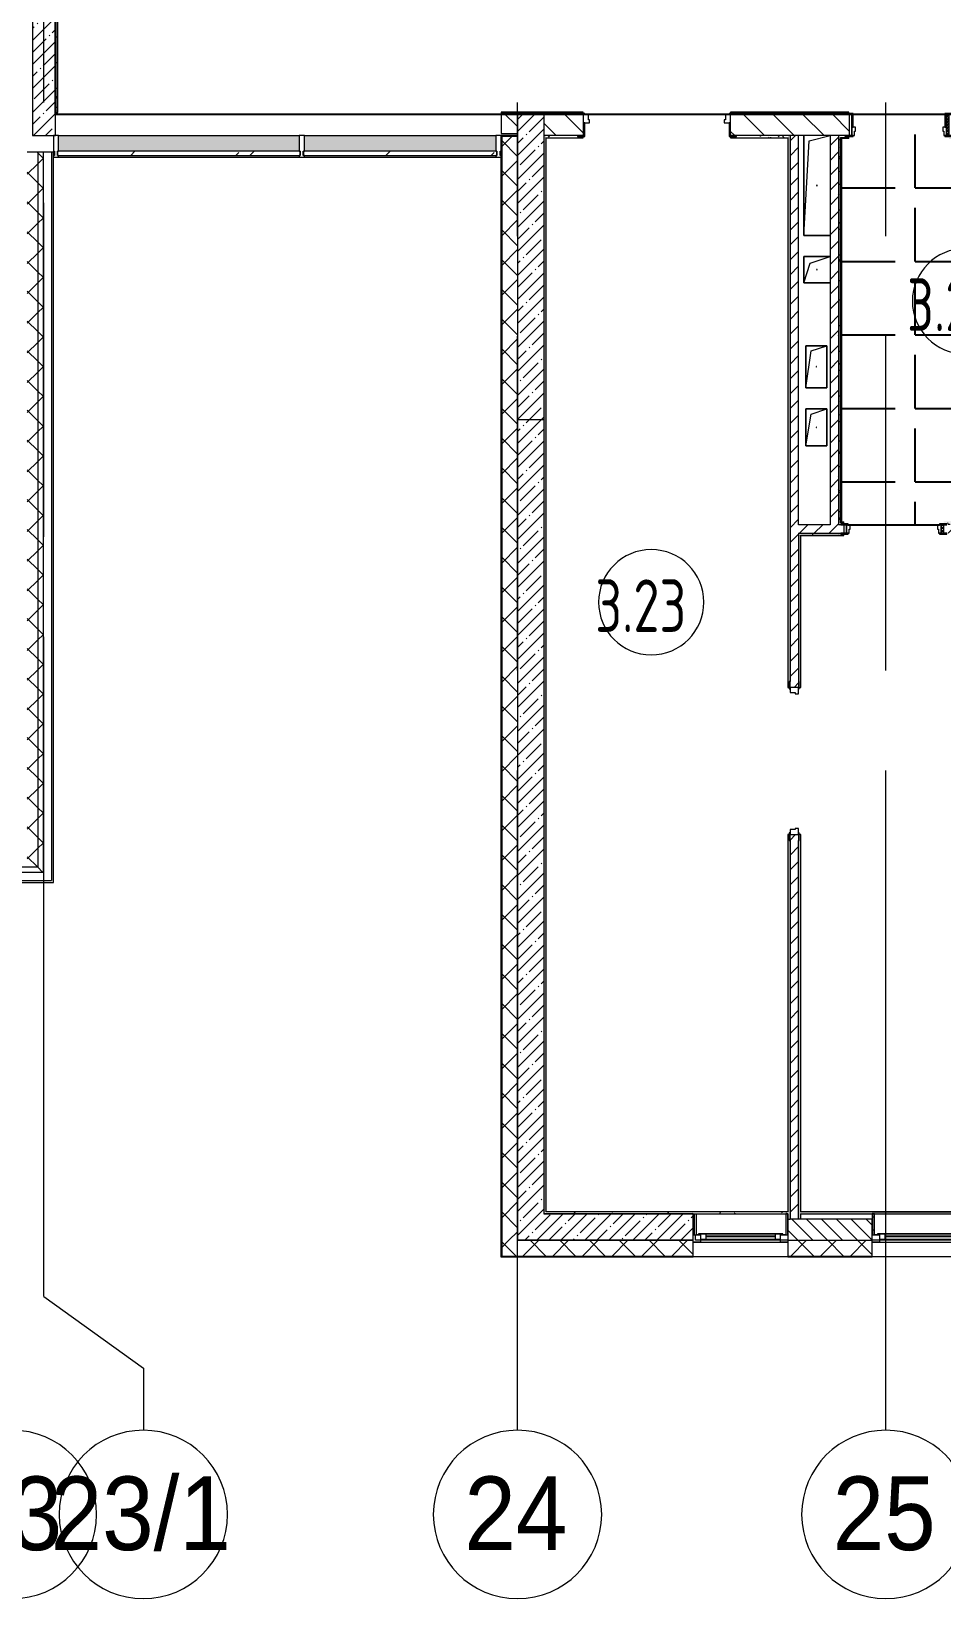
# Model space of a CAD drawing. Header units: millimetres. Extents: x -625 to 415037, y -3642 to 102118.
# Drawn here: x 373968 to 382617, y -3506 to 11390 of the extents above; entities that cross this region are included whole.
import ezdxf

# ---------------------------------------------------------------- set-up
doc = ezdxf.new("R2010")
doc.units = ezdxf.units.MM
doc.linetypes.add('Осевая', pattern=[6350, 1270, -952.5, 3175, -952.5])
doc.layers.add('1) плитка КР3', color=160, linetype='Continuous')
for name, color, linetype, lineweight in [('A-AREA-IDEN', 7, 'Continuous', 9), ('A-DOOR-FRAM-2', 7, 'Continuous', 5), ('A-GENM', 7, 'Continuous', 9), ('A-GLAZ', 7, 'Continuous', 9), ('A-GLAZ-1', 7, 'Continuous', 5), ('A-GLAZ-CURT', 7, 'Continuous', 9), ('A-GLAZ-CURT-1', 7, 'Continuous', 5), ('A-GLAZ-CURT-2', 7, 'Continuous', 20), ('A-GLAZ-CWMG', 7, 'Continuous', 9), ('A-GLAZ-CWMG-1', 7, 'Continuous', 20), ('A-WALL', 7, 'Continuous', 5), ('I-WALL', 7, 'Continuous', 5), ('Оси', 7, 'Continuous', 9), ('Оси-1', 7, 'Continuous', 20), ('Оси-2', 7, 'Осевая', 9)]:
    doc.layers.add(name, color=color, linetype=linetype, lineweight=lineweight)
doc.layers.add('A-AREA-PATT-3', color=7, linetype='Continuous', lineweight=5, true_color=0xe6fae8, transparency=1)
for name, color, linetype, lineweight, true_color in [('A-DOOR-1', 7, 'Continuous', 5, 0xc0c0c0), ('A-DOOR-FRAM-1', 7, 'Continuous', 5, 0xc0c0c0), ('A-WALL-1', 9, 'Continuous', 5, 0x808080), ('A-WALL-FNSH-1', 9, 'Continuous', 5, 0x808080)]:
    doc.layers.add(name, color=color, linetype=linetype, lineweight=lineweight, true_color=true_color)
doc.layers.get('A-DOOR-1').off()
doc.styles.add('Arial', font='arial.ttf', dxfattribs={"width": 0.9, "height": 700})
doc.styles.add('СПДС', font='ГОСТ тип А.ttf', dxfattribs={"width": 0.9})
pattern_1 = [(45, (289227.4, 1e-08), (-70.71068, 70.71068), [])]
pattern_2 = [(45, (289227.4, 1e-08), (-114.04925, 114.04925), []), (45, (289341.45, 1e-08), (-114.04925, 114.04925), [201.612, -40.322, 6.706, -33.617])]
pattern_3 = [(45, (289227.4, 1e-08), (-141.42136, 141.42136), []), (135, (289227.4, 1e-08), (-141.42136, -141.42136), [])]
pattern_4 = [(135, (289227.4, 1e-08), (-141.42136, -141.42136), [])]
pattern_5 = [(0, (289227.4, 1e-08), (243.84, 60.96), [20.117, -162.763, 20.117, -162.763, -975.36]), (0, (289227.4, 1e-08), (243.84, 60.96), [-365.76, 20.117, -345.643, 20.117, -162.763, -426.72]), (0, (289227.4, 1e-08), (243.84, 60.96), [-914.4, 20.117, -101.803, 20.117, -284.683]), (120, (289318.84, 30.48), (-174.71291, 180.691634), [20.117, -162.763, 20.117, -162.763, -975.36]), (120, (289318.84, 30.48), (-174.71291, 180.691634), [-365.76, 20.117, -345.643, 20.117, -162.763, -426.72]), (120, (289318.84, 30.48), (-174.71291, 180.691634), [-914.4, 20.117, -101.803, 20.117, -284.683]), (240, (289349.32, 152.4), (-69.12709, -241.651634), [20.117, -162.763, 20.117, -162.763, -975.36]), (240, (289349.32, 152.4), (-69.12709, -241.651634), [-365.76, 20.117, -345.643, 20.117, -162.763, -426.72]), (240, (289349.32, 152.4), (-69.12709, -241.651634), [-914.4, 20.117, -101.803, 20.117, -284.683])]

# ---------------------------------------------------------------- blocks, each defined once
blk = doc.blocks.new('110_Дверь_СКБ_2Ст - Д-5_п_ Из игровой в коридор-32215844-Объем проектирования 3 этажа')
at = {"layer": 'A-DOOR-FRAM-1'}
for p, q in [((-672, 48), (-742, 48)), ((-742, 48), (-742, 40)), ((-742, 40), (-672, 40)), ((-638, 40), (-688, 40)), ((-688, 40), (-688, -40)), ((-672, 40), (-672, 48)), ((-638, -10), (-638, 40)), ((662, 40), (662, -10)), ((712, 40), (662, 40)), ((768, 48), (698, 48)), ((698, 48), (698, 40)), ((698, 40), (768, 40)), ((712, -40), (712, 40)), ((768, 40), (768, 48)), ((-672, -40), (-742, -40)), ((-742, -40), (-742, -48)), ((-742, -48), (-672, -48)), ((-688, -40), (-628, -40)), ((-672, -39), (-688, -39)), ((-688, -39), (-688, -40)), ((-688, -40), (-672, -40)), ((-672, -40), (-672, -39)), ((-672, -48), (-672, -40)), ((-628, -10), (-638, -10)), ((-628, -40), (-628, -10)), ((662, -10), (652, -10)), ((652, -10), (652, -40)), ((652, -40), (712, -40)), ((712, -39), (698, -39)), ((698, -39), (698, -40)), ((698, -40), (712, -40)), ((768, -40), (698, -40)), ((698, -40), (698, -48)), ((698, -48), (768, -48)), ((712, -40), (712, -39)), ((768, -48), (768, -40))]:
    blk.add_line(p, q, dxfattribs=at)
blk = doc.blocks.new('110_Дверь_СКБ_2Ст - Д-2а_п_ Из коридора на лестницу-32215207-Объем проектирования 3 этажа')
at = {"layer": 'A-DOOR-FRAM-1'}
for p, q in [((-672, 108), (-742, 108)), ((-742, 108), (-742, 100)), ((-742, 100), (-672, 100)), ((-638, 100), (-688, 100)), ((-688, 100), (-688, 20)), ((-688, 20), (-628, 20)), ((-672, 20), (-688, 20)), ((-688, 20), (-688, -100)), ((-672, 100), (-672, 108)), ((-672, -100), (-672, 20)), ((-638, 50), (-638, 100)), ((-628, 50), (-638, 50)), ((-628, 20), (-628, 50)), ((662, 50), (652, 50)), ((652, 50), (652, 20)), ((652, 20), (712, 20)), ((662, 100), (662, 50)), ((712, 100), (662, 100)), ((768, 108), (698, 108)), ((698, 108), (698, 100)), ((698, 100), (768, 100)), ((712, 20), (698, 20)), ((698, 20), (698, -100)), ((712, 20), (712, 100)), ((712, -100), (712, 20)), ((768, 100), (768, 108)), ((-672, -100), (-742, -100)), ((-742, -100), (-742, -108)), ((-742, -108), (-672, -108)), ((-688, -100), (-672, -100)), ((-672, -108), (-672, -100)), ((698, -100), (712, -100)), ((768, -100), (698, -100)), ((698, -100), (698, -108)), ((698, -108), (768, -108)), ((768, -108), (768, -100))]:
    blk.add_line(p, q, dxfattribs=at)
blk = doc.blocks.new('120_Окно_СКБ_1Ст - 120_Окно_СКБ_1Ст 900х2500_h_ с форточкой-V551-Объем проектирования 3 этажа')
at = {"layer": 'A-GLAZ'}
for p, q in [((-450, -127), (-450, -57)), ((-450, -57), (-380, -57)), ((-380, -127), (-450, -127)), ((-380, -127), (-400, -127)), ((-400, -127), (-400, -137)), ((-400, -137), (400, -137)), ((400, -137), (-400, -137)), ((-380, -57), (-380, -127)), ((380, -87), (-380, -87)), ((-380, -87), (-380, -127)), ((-330, -137), (-330, -87)), ((330, -137), (330, -87)), ((380, -127), (380, -57)), ((380, -57), (450, -57)), ((380, -127), (380, -87)), ((450, -127), (380, -127)), ((400, -127), (380, -127)), ((400, -137), (400, -127)), ((450, -57), (450, -127))]:
    blk.add_line(p, q, dxfattribs=at)
at = {"layer": 'A-GLAZ-1'}
for p, q in [((450, -57), (-450, -57)), ((-430, -127), (-400, -127)), ((-330, -107), (330, -107)), ((330, -117), (-330, -117)), ((400, -127), (420, -127)), ((440, -127), (450, -127))]:
    blk.add_line(p, q, dxfattribs=at)
blk = doc.blocks.new('120_Окно_СКБ_1Ст - 120_Окно_СКБ_1Ст 900х2500_h_ с форточкой-V553-Объем проектирования 3 этажа')
at = {"layer": 'A-GLAZ'}
for p, q in [((-450, -127), (-450, -57)), ((-450, -57), (-380, -57)), ((-380, -127), (-450, -127)), ((-380, -127), (-400, -127)), ((-400, -127), (-400, -137)), ((-400, -137), (400, -137)), ((400, -137), (-400, -137)), ((-380, -57), (-380, -127)), ((380, -87), (-380, -87)), ((-380, -87), (-380, -127)), ((-330, -137), (-330, -87)), ((330, -137), (330, -87)), ((380, -127), (380, -57)), ((380, -57), (450, -57)), ((380, -127), (380, -87)), ((450, -127), (380, -127)), ((400, -127), (380, -127)), ((400, -137), (400, -127)), ((450, -57), (450, -127))]:
    blk.add_line(p, q, dxfattribs=at)
at = {"layer": 'A-GLAZ-1'}
for p, q in [((450, -57), (-450, -57)), ((-430, -127), (-400, -127)), ((-330, -107), (330, -107)), ((330, -117), (-330, -117)), ((400, -127), (430, -127))]:
    blk.add_line(p, q, dxfattribs=at)
blk = doc.blocks.new('110_Дверь_СКБ_1Ст_Внутренняя1 - Д-8 950x2100h_охрана-V555-Объем проектирования 3 этажа')
at = {"layer": 'A-DOOR-FRAM-2'}
h = blk.add_hatch(dxfattribs=at)
h.set_pattern_fill('FP_34', color=256, style=0, pattern_type=2)
h.set_pattern_definition([(45, (-296.384, 164.685), (-14.1421, 14.1421), []), (135, (-296.384, 164.685), (-14.1421, -14.1421), [])])
h.paths.add_polyline_path([(-438, 100), (-463, 100), (-463, -100), (-438, -100), (-438, 95)])
at = {"layer": 'A-DOOR-FRAM-1'}
for p, q in [((-423, 108), (-493, 108)), ((-493, 108), (-493, 100)), ((-493, 100), (-423, 100)), ((-438, 100), (-463, 100)), ((-463, 100), (-463, -100)), ((-413, 100), (-438, 100)), ((-438, 100), (-438, 20)), ((-438, -100), (-438, 100)), ((-423, 100), (-438, 100)), ((-438, 100), (-438, 99)), ((-438, 99), (-423, 99)), ((-438, 20), (-403, 20)), ((-423, 20), (-438, 20)), ((-438, 20), (-438, -100)), ((-423, 100), (-423, 108)), ((-423, 99), (-423, 100)), ((-423, -100), (-423, 20)), ((-413, 60), (-413, 100)), ((-403, 60), (-413, 60)), ((-403, 20), (-403, 60)), ((437, 60), (427, 60)), ((427, 60), (427, 20)), ((427, 20), (462, 20)), ((437, 100), (437, 60)), ((462, 100), (437, 100)), ((517, 108), (447, 108)), ((447, 108), (447, 100)), ((462, 100), (447, 100)), ((447, 100), (447, 99)), ((447, 100), (517, 100)), ((447, 99), (462, 99)), ((462, 20), (447, 20)), ((447, 20), (447, -100)), ((462, 20), (462, 100)), ((487, 100), (462, 100)), ((462, 100), (462, -100)), ((462, 99), (462, 100)), ((462, -100), (462, 20)), ((487, -100), (487, 100)), ((517, 100), (517, 108)), ((-423, -100), (-493, -100)), ((-493, -100), (-493, -108)), ((-493, -108), (-423, -108)), ((-463, -100), (-438, -100)), ((-438, -100), (-423, -100)), ((-423, -108), (-423, -100)), ((447, -100), (462, -100)), ((517, -100), (447, -100)), ((447, -100), (447, -108)), ((447, -108), (517, -108)), ((462, -100), (487, -100)), ((517, -108), (517, -100))]:
    blk.add_line(p, q, dxfattribs=at)
blk = doc.blocks.new('110_Дверь_СКБ_1Ст_Внутренняя1 - Д-8 950x2100h_охрана-32224770-Объем проектирования 3 этажа')
at = {"layer": 'A-DOOR-FRAM-2'}
h = blk.add_hatch(dxfattribs=at)
h.set_pattern_fill('FP_36', color=256, style=0, pattern_type=2)
h.set_pattern_definition([(45, (-296.384, 104.685), (-14.1421, 14.1421), []), (135, (-296.384, 104.685), (-14.1421, -14.1421), [])])
h.paths.add_polyline_path([(-455, 40), (-463, 40), (-463, -40), (-438, -38), (-438, 40)])
at = {"layer": 'A-DOOR-FRAM-1'}
for p, q in [((-423, 48), (-493, 48)), ((-493, 48), (-493, 40)), ((-493, 40), (-423, 40)), ((-438, 40), (-463, 40)), ((-463, 40), (-463, -40)), ((-413, 40), (-438, 40)), ((-438, 40), (-438, -40)), ((-438, -40), (-438, 40)), ((-423, 40), (-438, 40)), ((-438, 40), (-438, 39)), ((-438, 39), (-423, 39)), ((-423, 40), (-423, 48)), ((-423, 39), (-423, 40)), ((-413, 0), (-413, 40)), ((-403, 0), (-413, 0)), ((-403, -40), (-403, 0)), ((437, 0), (427, 0)), ((427, 0), (427, -40)), ((437, 40), (437, 0)), ((462, 40), (437, 40)), ((517, 48), (447, 48)), ((447, 48), (447, 40)), ((462, 40), (447, 40)), ((447, 40), (447, 39)), ((447, 40), (517, 40)), ((447, 39), (462, 39)), ((462, -40), (462, 40)), ((487, 40), (462, 40)), ((462, 40), (462, -40)), ((462, 39), (462, 40)), ((487, -40), (487, 40)), ((517, 40), (517, 48)), ((-423, -40), (-493, -40)), ((-493, -40), (-493, -48)), ((-493, -48), (-423, -48)), ((-463, -40), (-438, -40)), ((-423, -39), (-438, -39)), ((-438, -39), (-438, -40)), ((-438, -40), (-403, -40)), ((-438, -40), (-423, -40)), ((-423, -40), (-423, -39)), ((-423, -48), (-423, -40)), ((427, -40), (462, -40)), ((462, -39), (447, -39)), ((447, -39), (447, -40)), ((447, -40), (462, -40)), ((517, -40), (447, -40)), ((447, -40), (447, -48)), ((447, -48), (517, -48)), ((462, -40), (462, -39)), ((462, -40), (487, -40)), ((517, -48), (517, -40))]:
    blk.add_line(p, q, dxfattribs=at)
blk = doc.blocks.new('GM_Отверстие прямоугольное _в плите_ - Отверстие-21958801-Объем проектирования 3 этажа')
at = {"layer": 'A-GENM'}
for p, q in [((-100, -175), (-100, 175)), ((-100, 175), (100, 175)), ((100, 175), (-100, 175)), ((-100, 175), (-100, -175)), ((-50, 125), (100, 175)), ((100, 175), (100, -175)), ((100, -175), (100, 175)), ((-100, -175), (-50, 125)), ((100, -175), (-100, -175)), ((-100, -175), (100, -175))]:
    blk.add_line(p, q, dxfattribs=at)
for start, end in [(360, 180), (180, 360)]:
    blk.add_arc((0, 0), 2.5, start, end, dxfattribs=at)
blk = doc.blocks.new('GM_Отверстие прямоугольное _в плите_ - Отверстие-21992361-Объем проектирования 3 этажа')
at = {"layer": 'A-GENM'}
for p, q in [((-100, -200), (-100, 200)), ((-100, 200), (100, 200)), ((100, 200), (-100, 200)), ((-100, 200), (-100, -200)), ((-100, -200), (-50, 150)), ((-50, 150), (100, 200)), ((100, 200), (100, -200)), ((100, -200), (100, 200)), ((100, -200), (-100, -200)), ((-100, -200), (100, -200))]:
    blk.add_line(p, q, dxfattribs=at)
for start, end in [(360, 180), (180, 360)]:
    blk.add_arc((0, 0), 2.5, start, end, dxfattribs=at)
blk = doc.blocks.new('GM_Отверстие прямоугольное _в плите_ - Отверстие-21992459-Объем проектирования 3 этажа')
at = {"layer": 'A-GENM'}
for p, q in [((-125, -475), (-125, 475)), ((-125, 475), (-125, -475)), ((-75, 425), (125, 475)), ((-125, -475), (-75, 425)), ((125, -475), (-125, -475)), ((-125, -475), (125, -475))]:
    blk.add_line(p, q, dxfattribs=at)
for start, end in [(360, 180), (180, 360)]:
    blk.add_arc((0, 0), 2.5, start, end, dxfattribs=at)
blk = doc.blocks.new('GM_Отверстие прямоугольное _в плите_ - Отверстие-21605184-Объем проектирования 3 этажа')
at = {"layer": 'A-GENM'}
for p, q in [((-125, -125), (-125, 125)), ((-125, 125), (125, 125)), ((125, 125), (-125, 125)), ((-125, 125), (-125, -125)), ((-125, -125), (-62.5, 62.5)), ((-62.5, 62.5), (125, 125)), ((125, -125), (-125, -125)), ((-125, -125), (125, -125))]:
    blk.add_line(p, q, dxfattribs=at)
for start, end in [(360, 180), (180, 360)]:
    blk.add_arc((0, 0), 2.5, start, end, dxfattribs=at)
blk = doc.blocks.new('Системная панель - Стекло - 40мм-33184352-Объем проектирования 3 этажа')
at = {"layer": 'A-GLAZ-CURT-1'}
h = blk.add_hatch(dxfattribs=at)
h.set_pattern_fill('FP_201', color=256, style=0, pattern_type=2)
h.set_pattern_definition([(45, (-86342.5, -10010), (-565.6854, 565.6854), [400, -1200]), (45, (-86742.5, -10210), (-565.6854, 565.6854), [1200, -400]), (45, (-85942.5, -10410), (-565.6854, 565.6854), [400, -1200])])
h.paths.add_polyline_path([(510, 0), (1153, 0), (1153, 40), (-1153, 40), (-1153, 0)])
at = {"layer": 'A-GLAZ-CURT-2'}
for p, q in [((1153, 40), (-1153, 40)), ((-1153, 40), (-1153, 0)), ((-1153, 0), (1153, 0)), ((1153, 0), (1153, 40))]:
    blk.add_line(p, q, dxfattribs=at)
blk = doc.blocks.new('Системная панель - Стекло - 40мм-33184353-Объем проектирования 3 этажа')
at = {"layer": 'A-GLAZ-CURT-1'}
h = blk.add_hatch(dxfattribs=at)
h.set_pattern_fill('FP_202', color=256, style=0, pattern_type=2)
h.set_pattern_definition([(45, (-88444.25, -10010), (-565.6854, 565.6854), [400, -1200]), (45, (-88844.25, -10210), (-565.6854, 565.6854), [1200, -400]), (45, (-88044.25, -10410), (-565.6854, 565.6854), [400, -1200])])
h.paths.add_polyline_path([(584, 0), (919, 0), (919, 40), (-919, 40), (-919, 0), (-244, 0)])
at = {"layer": 'A-GLAZ-CURT-2'}
for p, q in [((919, 40), (-919, 40)), ((-919, 40), (-919, 0)), ((-919, 0), (919, 0)), ((919, 0), (919, 40))]:
    blk.add_line(p, q, dxfattribs=at)
blk = doc.blocks.new('Прямоугольный импост - Импост структурный с накладкой - 190мм-33184356-Объем проектирования 3 этажа')
at = {"layer": 'A-GLAZ-CWMG-1'}
for p, q in [((-50, 0), (-50, 17)), ((-50, 17), (0, 17)), ((-40, 0), (-50, 0)), ((-40, -40), (-40, 0)), ((0, 0), (-10, 0)), ((-10, 0), (-10, -40)), ((0, 17), (0, 0)), ((-50, -190), (-50, -40)), ((-50, -40), (-40, -40)), ((-10, -40), (0, -40)), ((0, -40), (0, -190)), ((0, -190), (-50, -190))]:
    blk.add_line(p, q, dxfattribs=at)
blk = doc.blocks.new('Прямоугольный импост - Импост структурный с накладкой - 190мм-33184358-Объем проектирования 3 этажа')
at = {"layer": 'A-GLAZ-CWMG-1'}
for p, q in [((0, 17), (-50, 17)), ((-50, 17), (-50, 0)), ((-50, 0), (-40, 0)), ((-40, 0), (-40, -40)), ((-10, -40), (-10, 0)), ((-10, 0), (0, 0)), ((0, 0), (0, 17)), ((-40, -40), (-50, -40)), ((-50, -40), (-50, -190)), ((0, -40), (-10, -40)), ((0, -190), (0, -40)), ((-50, -190), (0, -190))]:
    blk.add_line(p, q, dxfattribs=at)
blk = doc.blocks.new('Прямоугольный импост - Импост структурный с накладкой - 190мм-33184349-Объем проектирования 3 этажа')
at = {"layer": 'A-GLAZ-CWMG-1'}
for p, q in [((-25, 0), (-25, 17)), ((-25, 17), (25, 17)), ((-15, 0), (-25, 0)), ((-15, -40), (-15, 0)), ((25, 0), (15, 0)), ((15, 0), (15, -40)), ((25, 17), (25, 0)), ((-25, -190), (-25, -40)), ((-25, -40), (-15, -40)), ((15, -40), (25, -40)), ((25, -40), (25, -190)), ((25, -190), (-25, -190))]:
    blk.add_line(p, q, dxfattribs=at)
blk = doc.blocks.new('Прямоугольный импост - Импост структурный с накладкой - 190мм-23186050-Объем проектирования 3 этажа')
at = {"layer": 'A-GLAZ-CWMG'}
for points in [[(87285, 10250), (87285, 10400), (85000, 10400), (85000, 10250), (86652, 10250)], [(87285, 10193), (87285, 10210), (85000, 10210), (85000, 10193), (86652, 10193)]]:
    blk.add_hatch(color=256, dxfattribs=at).paths.add_polyline_path(points)
for p, q in [((85000, 10400), (87285, 10400)), ((85000, 10193), (87285, 10193))]:
    blk.add_line(p, q, dxfattribs=at)
blk = doc.blocks.new('Прямоугольный импост - Импост структурный с накладкой - 190мм-23186051-Объем проектирования 3 этажа')
at = {"layer": 'A-GLAZ-CWMG'}
for points in [[(88000, 10250), (88000, 10400), (87335, 10400), (87335, 10250)], [(87335, 10193), (88000, 10193), (88000, 10210), (87335, 10210)]]:
    blk.add_hatch(color=256, dxfattribs=at).paths.add_polyline_path(points)
for p, q in [((87335, 10400), (88000, 10400)), ((87335, 10193), (88000, 10193))]:
    blk.add_line(p, q, dxfattribs=at)
blk = doc.blocks.new('Прямоугольный импост - Импост структурный с накладкой - 190мм-23186052-Объем проектирования 3 этажа')
at = {"layer": 'A-GLAZ-CWMG'}
for points in [[(88000, 10250), (89154, 10250), (89154, 10400), (88000, 10400), (88000, 10380)], [(89154, 10193), (89154, 10210), (88000, 10210), (88000, 10193), (88828, 10193)]]:
    blk.add_hatch(color=256, dxfattribs=at).paths.add_polyline_path(points)
for p, q in [((88000, 10400), (89154, 10400)), ((88000, 10193), (89154, 10193))]:
    blk.add_line(p, q, dxfattribs=at)
blk = doc.blocks.new('Ось сетки - D8-29747960-Объем проектирования 3 этажа')
at = {"layer": 'Оси-1'}
for start, end in [(360, 180), (180, 360)]:
    blk.add_arc((0, 0), 4, start, end, dxfattribs=at)
blk = doc.blocks.new('Марка_Помещения - Номер-25198446-Объем проектирования 3 этажа')
at = {"layer": 'A-AREA-IDEN'}
for start, end in [(360, 180), (180, 360)]:
    blk.add_arc((0, 0), 2.5, start, end, dxfattribs=at)

msp = doc.modelspace()

# ---------------------------------------------------------------- hatches: boundary and pattern name
at = {"layer": '1) плитка КР3'}
h = msp.add_hatch(dxfattribs=at)
h.set_pattern_fill('ANGLE', color=256, scale=100)
h.set_pattern_definition([(0, (381666.4, 10600), (0, 698.5), [508, -190.5]), (90, (381666.4, 10600), (-698.5, 4e-14), [508, -190.5])])
h.paths.add_polyline_path([(383408, 10371), (382687, 10371), (382630, 10401), (382637, 10401), (382637, 10440), (382627, 10440), (382627, 10480), (382647, 10549), (382647, 10600), (381777, 10600), (381777, 10480), (381797, 10480), (381797, 10440), (381785, 10392), (381737, 10392), (381737, 10371), (381666, 10371), (381666, 6729), (381687, 6729), (381743, 6700), (381747, 6700), (381747, 6699), (382577, 6700), (382577, 6700), (382597, 6700), (382597, 6708), (382637, 6708), (382637, 6729), (383408, 6729)])
at = {"layer": 'A-AREA-PATT-3'}
h = msp.add_hatch(color=256, dxfattribs=at)
h.paths.add_polyline_path([(383408, 6725), (383413, 6725), (383413, 10376), (382687, 10376), (382687, 10371), (383408, 10371), (383408, 6729), (382637, 6729), (382638, 6725), (383027, 6725)])
h.paths.add_polyline_path([(381677, 6725), (381687, 6725), (381687, 6729), (381666, 6729), (381666, 10371), (381737, 10371), (381737, 10376), (381662, 10376), (381662, 6725), (381666, 6725)])
at = {"layer": 'A-WALL'}
h = msp.add_hatch(dxfattribs=at)
h.set_pattern_fill('FP_24', color=256, style=0, pattern_type=2)
h.set_pattern_definition(pattern_3)
h.paths.add_polyline_path([(378587, -100), (378587, 10392), (378437, 10392), (378437, -100)])
h = msp.add_hatch(dxfattribs=at)
h.set_pattern_fill('FP_24', color=256, style=0, pattern_type=2)
h.set_pattern_definition(pattern_3)
h.paths.add_polyline_path([(374029, 3450), (374029, 10242), (373929, 10242), (373929, 3450)])
h = msp.add_hatch(dxfattribs=at)
h.set_pattern_fill('FP_24', color=256, style=0, pattern_type=2)
h.set_pattern_definition(pattern_3)
h.paths.add_polyline_path([(374079, 3400), (374079, 10242), (374029, 10242), (374029, 3400)])
h = msp.add_hatch(dxfattribs=at)
h.set_pattern_fill('FP_24', color=256, style=0, pattern_type=2)
h.set_pattern_definition(pattern_3)
h.paths.add_polyline_path([(373704, 3400), (374029, 3400), (374029, 3450), (373327, 3450), (373327, 3400)])
h.paths.add_polyline_path([(371527, 3400), (372427, 3400), (372427, 3450), (371527, 3450), (371527, 3430)])
h.paths.add_polyline_path([(370441, 3400), (370627, 3400), (370627, 3450), (369307, 3450), (369307, 3400), (369353, 3400)])
h.paths.add_polyline_path([(366307, 3400), (366307, 3450), (364927, 3450), (364927, 3400), (366090, 3400)])
h = msp.add_hatch(dxfattribs=at)
h.set_pattern_fill('FP_2', color=256, style=0, pattern_type=2)
h.set_pattern_definition([(135, (289227.4, 1e-08), (-70.71068, -70.71068), [])])
h.paths.add_polyline_path([(394407, -100), (395457, -100), (395457, 100), (394407, 100)])
h.paths.add_polyline_path([(399057, -100), (399057, 100), (398157, 100), (398157, -100), (398998, -100)])
h.paths.add_polyline_path([(399957, -100), (400857, -100), (400857, 100), (399957, 100), (399957, 21)])
h.paths.add_polyline_path([(381157, -100), (381957, -100), (381957, 100), (381157, 100), (381157, -48)])
h.paths.add_polyline_path([(410657, -100), (410657, 100), (410357, 100), (410357, -100)])
h.paths.add_polyline_path([(408513, -100), (408557, -100), (408557, 100), (408057, 99), (408057, -100)])
h.paths.add_polyline_path([(383757, -100), (384007, -100), (384007, 100), (383757, 100), (383757, -77)])
h.paths.add_polyline_path([(386307, -100), (387357, -100), (387357, 100), (386307, 100)])
h.paths.add_polyline_path([(390837, -100), (390957, -100), (390957, 100), (390057, 100), (390057, -100), (390797, -100)])
h.paths.add_polyline_path([(405207, -100), (406257, -100), (406257, 100), (405207, 100), (405207, 2)])
h.paths.add_polyline_path([(391857, -100), (392107, -100), (392107, 100), (391857, 100), (391857, 50)])
h.paths.add_polyline_path([(402657, -100), (402907, -100), (402907, 100), (402657, 100), (402657, -84)])
h = msp.add_hatch(dxfattribs=at)
h.set_pattern_fill('FP_24', color=256, style=0, pattern_type=2)
h.set_pattern_definition(pattern_3)
h.paths.add_polyline_path([(414305, -250), (414307, -250), (414307, -100), (412957, -100), (412957, -250), (414057, -250)])
h.paths.add_polyline_path([(410357, -250), (410657, -250), (410657, -100), (409457, -100), (409457, -250), (409601, -250)])
h.paths.add_polyline_path([(408513, -250), (408557, -250), (408557, -100), (407157, -100), (407157, -250), (408057, -250)])
h.paths.add_polyline_path([(406257, -250), (406257, -100), (405207, -100), (405207, -250)])
h.paths.add_polyline_path([(401986, -250), (402907, -250), (402907, -100), (401757, -100), (401757, -250)])
h.paths.add_polyline_path([(399957, -250), (400857, -250), (400857, -100), (399957, -100), (399957, -231)])
h.paths.add_polyline_path([(396548, -250), (397257, -250), (397257, -100), (396357, -100), (396357, -250)])
h.paths.add_polyline_path([(398998, -250), (399057, -250), (399057, -100), (398157, -100), (398157, -250), (398995, -250)])
h.paths.add_polyline_path([(395457, -250), (395457, -100), (394407, -100), (394407, -250), (394930, -250)])
h.paths.add_polyline_path([(390057, -250), (392107, -250), (392107, -100), (390057, -100)])
h.paths.add_polyline_path([(386758, -250), (387357, -250), (387357, -100), (386307, -100), (386307, -250)])
h.paths.add_polyline_path([(388933, -250), (389157, -250), (389157, -100), (388257, -100), (388257, -250)])
h.paths.add_polyline_path([(378513, -250), (380257, -250), (380257, -100), (378437, -100), (378437, -250), (378501, -250)])
h.paths.add_polyline_path([(381157, -250), (381957, -250), (381957, -100), (381157, -100)])
h.paths.add_polyline_path([(384007, -250), (384007, -100), (382857, -100), (382857, -250), (383805, -250)])
at = {"layer": 'I-WALL'}
h = msp.add_hatch(dxfattribs=at)
h.set_pattern_fill('FP_1', color=256, style=0, pattern_type=2)
h.set_pattern_definition(pattern_2)
h.paths.add_polyline_path([(373988, 10400), (374197, 10400), (374197, 19100), (373977, 19100), (373977, 10400), (373986, 10400)])
h = msp.add_hatch(dxfattribs=at)
h.set_pattern_fill('FP_191', color=256, style=0, pattern_type=2)
h.set_pattern_definition(pattern_5)
h.paths.add_polyline_path([(374217, 10620), (374217, 13400), (374197, 13400), (374197, 10620), (374202, 10620)])
h = msp.add_hatch(dxfattribs=at)
h.set_pattern_fill('FP_23', color=256, style=0, pattern_type=2)
h.set_pattern_definition(pattern_4)
h.paths.add_polyline_path([(378587, 10420), (378587, 10620), (378431, 10620), (378431, 10420)])
h = msp.add_hatch(dxfattribs=at)
h.set_pattern_fill('FP_1', color=256, style=0, pattern_type=2)
h.set_pattern_definition(pattern_2)
h.paths.add_polyline_path([(378837, 7700), (378837, 10600), (378587, 10600), (378587, 7700)])
h = msp.add_hatch(dxfattribs=at)
h.set_pattern_fill('FP_23', color=256, style=0, pattern_type=2)
h.set_pattern_definition(pattern_4)
h.paths.add_polyline_path([(396337, 10400), (396357, 10400), (396357, 10600), (394322, 10600), (394322, 10400), (395460, 10400)])
h.paths.add_polyline_path([(392842, 10400), (392872, 10400), (392872, 10600), (390837, 10600), (390837, 10400), (391109, 10400)])
h.paths.add_polyline_path([(383437, 10400), (383437, 10600), (382687, 10600), (382687, 10400), (383417, 10400)])
h.paths.add_polyline_path([(379188, 10400), (379212, 10400), (379212, 10600), (378837, 10600), (378837, 10400), (379187, 10400)])
h.paths.add_polyline_path([(381307, 10400), (381737, 10400), (381737, 10600), (380612, 10600), (380612, 10400), (381257, 10400)])
h = msp.add_hatch(dxfattribs=at)
h.set_pattern_fill('FP_191', color=256, style=0, pattern_type=2)
h.set_pattern_definition(pattern_5)
h.paths.add_polyline_path([(378837, 170), (378857, 170), (378856, 10380), (378837, 10400), (378837, 319)])
h.paths.add_polyline_path([(378857, 10380), (378857, 10400), (378837, 10400), (378845, 10393)])
h = msp.add_hatch(dxfattribs=at)
h.set_pattern_fill('FP_191', color=256, style=0, pattern_type=2)
h.set_pattern_definition(pattern_5)
h.paths.add_polyline_path([(378971, 10380), (379212, 10380), (379212, 10392), (379157, 10392), (379157, 10400), (378857, 10400), (378857, 10380)])
h.paths.add_polyline_path([(380612, 10380), (381157, 10380), (381157, 10400), (380667, 10400), (380667, 10392), (380612, 10392)])
h = msp.add_hatch(dxfattribs=at)
h.set_pattern_fill('FP_191', color=256, style=0, pattern_type=2)
h.set_pattern_definition(pattern_5)
h.paths.add_polyline_path([(381177, 100), (381177, 3700), (381169, 3700), (381169, 3755), (381157, 3755), (381157, 100)])
h.paths.add_polyline_path([(381159, 5155), (381169, 5155), (381169, 5210), (381177, 5210), (381177, 10400), (381157, 10379), (381157, 5155)])
h.paths.add_polyline_path([(381157, 10380), (381177, 10400), (381157, 10400), (381157, 10392)])
h = msp.add_hatch(dxfattribs=at)
h.set_pattern_fill('FP_22', color=256, style=0, pattern_type=2)
h.set_pattern_definition(pattern_1)
h.paths.add_polyline_path([(381257, 100), (381257, 3755), (381177, 3755), (381177, 100)])
h.paths.add_polyline_path([(381177, 5155), (381257, 5155), (381257, 10400), (381177, 10400), (381177, 5180)])
h = msp.add_hatch(dxfattribs=at)
h.set_pattern_fill('FP_22', color=256, style=0, pattern_type=2)
h.set_pattern_definition(pattern_1)
h.paths.add_polyline_path([(381557, 6700), (381637, 6700), (381637, 10400), (381557, 10400), (381557, 6962)])
h = msp.add_hatch(dxfattribs=at)
h.set_pattern_fill('FP_191', color=256, style=0, pattern_type=2)
h.set_pattern_definition(pattern_5)
h.paths.add_polyline_path([(381657, 6720), (381657, 10400), (381637, 10400), (381637, 6720)])
h = msp.add_hatch(dxfattribs=at)
h.set_pattern_fill('FP_191', color=256, style=0, pattern_type=2)
h.set_pattern_definition(pattern_5)
h.paths.add_polyline_path([(381658, 10400), (381657, 10400), (381657, 10380)])
h.paths.add_polyline_path([(381666, 10380), (381737, 10380), (381737, 10392), (381707, 10393), (381707, 10400), (381658, 10400), (381657, 10380)])
h.paths.add_polyline_path([(382687, 10380), (383417, 10380), (383417, 10400), (382717, 10400), (382717, 10392), (382687, 10392)])
h = msp.add_hatch(dxfattribs=at)
h.set_pattern_fill('FP_1', color=256, style=0, pattern_type=2)
h.set_pattern_definition(pattern_2)
h.paths.add_polyline_path([(378587, 100), (378837, 100), (378837, 7700), (378587, 7700), (378587, 150)])
h = msp.add_hatch(dxfattribs=at)
h.set_pattern_fill('FP_191', color=256, style=0, pattern_type=2)
h.set_pattern_definition(pattern_5)
h.paths.add_polyline_path([(382687, 6700), (383417, 6700), (383417, 6720), (382637, 6720), (382638, 6708), (382667, 6708), (382667, 6700), (382677, 6700)])
h.paths.add_polyline_path([(381657, 6700), (381657, 6708), (381687, 6708), (381687, 6720), (381637, 6720), (381637, 6700)])
h = msp.add_hatch(dxfattribs=at)
h.set_pattern_fill('FP_22', color=256, style=0, pattern_type=2)
h.set_pattern_definition(pattern_1)
h.paths.add_polyline_path([(381637, 6620), (381687, 6620), (381687, 6700), (381257, 6700), (381257, 6620), (381557, 6620)])
h.paths.add_polyline_path([(382667, 6620), (383437, 6620), (383437, 6700), (382637, 6700), (382637, 6620)])
h = msp.add_hatch(dxfattribs=at)
h.set_pattern_fill('FP_191', color=256, style=0, pattern_type=2)
h.set_pattern_definition(pattern_5)
h.paths.add_polyline_path([(381319, 6600), (381687, 6600), (381687, 6612), (381657, 6612), (381657, 6620), (381257, 6620), (381257, 6600), (381314, 6600)])
h.paths.add_polyline_path([(382637, 6600), (383416, 6600), (383417, 6620), (382667, 6619), (382667, 6612), (382637, 6612)])
h = msp.add_hatch(dxfattribs=at)
h.set_pattern_fill('FP_191', color=256, style=0, pattern_type=2)
h.set_pattern_definition(pattern_5)
h.paths.add_polyline_path([(381257, 100), (381277, 100), (381275, 3755), (381265, 3755), (381265, 3700), (381257, 3700), (381257, 107)])
h.paths.add_polyline_path([(381265, 5155), (381277, 5155), (381277, 6599), (381257, 6600), (381258, 5210), (381265, 5210), (381265, 5168)])
h = msp.add_hatch(dxfattribs=at)
h.set_pattern_fill('FP_1', color=256, style=0, pattern_type=2)
h.set_pattern_definition(pattern_2)
h.paths.add_polyline_path([(378587, -100), (380257, -100), (380257, 150), (378837, 150), (378837, 100), (378587, 100)])
h = msp.add_hatch(dxfattribs=at)
h.set_pattern_fill('FP_191', color=256, style=0, pattern_type=2)
h.set_pattern_definition(pattern_5)
h.paths.add_polyline_path([(380497, 150), (381156, 150), (381156, 170), (378857, 169), (378837, 150), (380278, 150)])
h.paths.add_polyline_path([(378837, 150), (378857, 170), (378837, 170), (378837, 160)])
h = msp.add_hatch(dxfattribs=at)
h.set_pattern_fill('FP_191', color=256, style=0, pattern_type=2)
h.set_pattern_definition(pattern_5)
h.paths.add_polyline_path([(381157, -48), (381156, 150), (381137, 149), (381137, -48)])
h = msp.add_hatch(dxfattribs=at)
h.set_pattern_fill('FP_191', color=256, style=0, pattern_type=2)
h.set_pattern_definition(pattern_5)
h.paths.add_polyline_path([(388933, 150), (396337, 150), (396336, 170), (381278, 170), (381278, 150), (388257, 150)])
h = msp.add_hatch(dxfattribs=at)
h.set_pattern_fill('FP_191', color=256, style=0, pattern_type=2)
h.set_pattern_definition(pattern_5)
h.paths.add_polyline_path([(381977, -48), (381977, 150), (381957, 150), (381957, -48)])

# ---------------------------------------------------------------- linework, layer by layer
msp.add_lwpolyline([(414057, 10600), (374197, 10600), (374197, 13400), (414057, 13400)], close=True)
msp.add_lwpolyline([(381727, 6699), (382597, 6700)])
at = {"layer": 'A-WALL'}
for p, q in [((374217, 10620), (374217, 13380)), ((378434, 10395), (378434, -253)), ((378587, 10395), (378434, 10395)), ((378437, 10392), (378437, -250)), ((378587, 10392), (378437, 10392)), ((379157, 10400), (378837, 10400)), ((378857, 10380), (378857, 170)), ((381157, 10400), (380667, 10400)), ((381707, 10400), (381157, 10400)), ((381157, 10380), (381157, 10379)), ((381177, 10400), (381177, 5210)), ((381637, 10400), (381637, 6700)), ((374029, 10242), (374029, 3450)), ((374079, 10242), (374079, 3400)), ((374159, 10242), (374159, 3320)), ((381257, 6620), (381657, 6620)), ((381257, 6620), (381257, 5210)), ((381277, 6600), (381687, 6600)), ((381277, 6599), (381277, 6600)), ((381657, 6700), (381637, 6700)), ((381277, 5180), (381277, 5155)), ((381177, 3700), (381177, 100)), ((381257, 100), (381257, 3700)), ((373327, 3450), (374029, 3450)), ((373327, 3400), (374079, 3400)), ((373327, 3320), (374159, 3320)), ((380257, 150), (378837, 150)), ((378837, 150), (381156, 150)), ((381157, 170), (378857, 170)), ((380257, 100), (380267, 100)), ((381157, 100), (381177, 100)), ((380278, -100), (380278, -100)), ((381157, -100), (381957, -100)), ((381157, -100), (381957, -100)), ((378434, -253), (380257, -253)), ((378437, -250), (380257, -250)), ((381157, -258), (380257, -258)), ((381157, -250), (381957, -250)), ((381157, -253), (381957, -253)), ((382857, -258), (381957, -258))]:
    msp.add_line(p, q, dxfattribs=at)
at = {"layer": 'A-WALL-1'}
for p, q in [((373977, 19100), (373977, 10400)), ((374197, 10400), (374197, 13600)), ((374197, 10620), (374217, 10620)), ((378431, 10620), (378431, 10420)), ((378587, 10420), (378587, 10620)), ((379157, 10600), (378587, 10600)), ((378587, 10600), (378587, 10400)), ((378837, 10600), (378837, 150)), ((381707, 10600), (380667, 10600)), ((373977, 10400), (374197, 10400)), ((378431, 10420), (378587, 10420)), ((378587, 10400), (378587, -100)), ((379187, 10380), (379212, 10380)), ((379212, 10380), (379212, 10392)), ((380612, 10392), (380612, 10380)), ((380612, 10380), (380637, 10380)), ((381257, 6700), (381257, 10400)), ((381557, 10400), (381557, 6700)), ((381737, 10380), (381737, 10392)), ((374159, 10242), (373929, 10242)), ((378587, 7700), (378837, 7700)), ((381687, 6708), (381687, 6720)), ((381557, 6700), (381257, 6700)), ((381687, 6600), (381687, 6612)), ((381157, 5155), (381169, 5155)), ((381265, 5155), (381277, 5155)), ((381169, 3755), (381157, 3755)), ((381277, 3755), (381265, 3755)), ((380257, -100), (380257, 150)), ((380267, 150), (380267, -48)), ((380287, -48), (380287, 150)), ((381157, 150), (381137, 150)), ((381137, 150), (381137, -48)), ((381156, 150), (381157, 150)), ((381157, 150), (381157, 100)), ((381157, -48), (381157, 150)), ((396337, 170), (381277, 170)), ((381277, 150), (382857, 150)), ((381277, 150), (381277, 150)), ((381977, 150), (381957, 150)), ((381957, 150), (381957, -48)), ((381977, -48), (381977, 150)), ((381157, 100), (381157, -250)), ((381957, 100), (381177, 100)), ((381957, -250), (381957, 100)), ((380257, -100), (378587, -100)), ((378587, -100), (380257, -100)), ((380257, -250), (380257, -100)), ((380267, -48), (380287, -48)), ((381137, -48), (381157, -48)), ((381957, -48), (381977, -48))]:
    msp.add_line(p, q, dxfattribs=at)
at = {"layer": 'A-WALL-FNSH-1'}
for p, q in [((374218, 10620), (374218, 13379)), ((374217, 10620), (374218, 10620)), ((379212, 10621), (378431, 10621)), ((378431, 10621), (378431, 10620)), ((378431, 10620), (379212, 10620)), ((379212, 10620), (379212, 10621)), ((381737, 10621), (380612, 10621)), ((380612, 10621), (380612, 10620)), ((380612, 10620), (381737, 10620)), ((381737, 10620), (381737, 10621)), ((378587, 10400), (378429, 10400)), ((378429, 10400), (378429, -258)), ((378858, 10379), (379212, 10379)), ((378858, 171), (378858, 10379)), ((379212, 10379), (379212, 10380)), ((380612, 10380), (380612, 10379)), ((380612, 10379), (381156, 10379)), ((381156, 10379), (381156, 5155)), ((374179, 10242), (374159, 10242)), ((374179, 3300), (374179, 10242)), ((381278, 6599), (381687, 6599)), ((381278, 5155), (381278, 6599)), ((381687, 6599), (381687, 6600)), ((381156, 5155), (381157, 5155)), ((381277, 5155), (381278, 5155)), ((381157, 3755), (381156, 3755)), ((381156, 3755), (381156, 171)), ((381277, 3755), (381277, 3730)), ((381278, 3755), (381277, 3755)), ((381278, 171), (381278, 3755)), ((373327, 3300), (374179, 3300)), ((381156, 171), (378858, 171)), ((380288, -48), (380288, 150)), ((381137, 150), (381136, 150)), ((381136, 150), (381136, -48)), ((381277, 150), (381277, 100)), ((381957, 171), (381278, 171)), ((381278, 100), (381278, 150)), ((381957, 170), (381957, 171)), ((381978, 150), (381977, 150)), ((381978, -48), (381978, 150)), ((380287, -48), (380288, -48)), ((381136, -48), (381137, -48)), ((381977, -48), (381978, -48)), ((378429, -258), (380257, -258)), ((380257, -258), (380257, -250)), ((381157, -250), (381157, -258)), ((381157, -258), (381957, -258)), ((381957, -258), (381957, -250))]:
    msp.add_line(p, q, dxfattribs=at)
at = {"layer": 'I-WALL'}
for p, q in [((381657, 6720), (381657, 10380)), ((381657, 10380), (381737, 10380)), ((381666, 10371), (381666, 6729)), ((381737, 10371), (381666, 10371)), ((381737, 10371), (381737, 10380)), ((381687, 6720), (381657, 6720)), ((381666, 6729), (381687, 6729)), ((381687, 6720), (381687, 6729)), ((381957, 171), (382857, 171)), ((380278, -100), (380278, -48)), ((381157, -100), (380278, -100)), ((382857, -100), (381957, -100))]:
    msp.add_line(p, q, dxfattribs=at)
at = {"layer": 'Оси'}
for p, q in [((374087, -636), (374087, 4364)), ((378587, -1906), (378587, 3094)), ((382087, -1906), (382087, 3094)), ((374087, -636), (375032, -1316)), ((375032, -1316), (375032, -1906))]:
    msp.add_line(p, q, dxfattribs=at)
at = {"layer": 'Оси-2'}
for p, q in [((374087, 4364), (374087, 16915)), ((378587, 3094), (378587, 16915)), ((382087, 3094), (382087, 16915))]:
    msp.add_line(p, q, dxfattribs=at)

# ---------------------------------------------------------------- block references
at = {"layer": 'A-AREA-IDEN', "xscale": 199.9999999999999, "yscale": 199.9999999999999, "zscale": 199.9999999999999}
for p in [(382839, 8825), (379858, 5964)]:
    msp.add_blockref('Марка_Помещения - Номер-25198446-Объем проектирования 3 этажа', p, dxfattribs=at)
at = {"layer": 'A-DOOR-1'}
msp.add_blockref('110_Дверь_СКБ_2Ст - Д-2а_п_ Из коридора на лестницу-32215207-Объем проектирования 3 этажа', (379900, 10500), dxfattribs=at)
for name, p, rotation in [('110_Дверь_СКБ_1Ст_Внутренняя1 - Д-8 950x2100h_охрана-V555-Объем проектирования 3 этажа', (382225, 10500), 180), ('110_Дверь_СКБ_1Ст_Внутренняя1 - Д-8 950x2100h_охрана-32224770-Объем проектирования 3 этажа', (382175, 6660), 180), ('110_Дверь_СКБ_2Ст - Д-5_п_ Из игровой в коридор-32215844-Объем проектирования 3 этажа', (381217, 4443), 89.99999999999991)]:
    msp.add_blockref(name, p, dxfattribs=dict(at, rotation=rotation))
at = {"layer": 'A-GENM'}
for name, p in [('GM_Отверстие прямоугольное _в плите_ - Отверстие-21992459-Объем проектирования 3 этажа', (381432, 9925)), ('GM_Отверстие прямоугольное _в плите_ - Отверстие-21605184-Объем проектирования 3 этажа', (381432, 9125)), ('GM_Отверстие прямоугольное _в плите_ - Отверстие-21992361-Объем проектирования 3 этажа', (381427, 8202)), ('GM_Отверстие прямоугольное _в плите_ - Отверстие-21958801-Объем проектирования 3 этажа', (381427, 7627))]:
    msp.add_blockref(name, p, dxfattribs=at)
at = {"layer": 'A-GLAZ', "color": 3, "rotation": 180}
for name, p in [('120_Окно_СКБ_1Ст - 120_Окно_СКБ_1Ст 900х2500_h_ с форточкой-V551-Объем проектирования 3 этажа', (380707, -175)), ('120_Окно_СКБ_1Ст - 120_Окно_СКБ_1Ст 900х2500_h_ с форточкой-V553-Объем проектирования 3 этажа', (382407, -175))]:
    msp.add_blockref(name, p, dxfattribs=at)
at = {"layer": 'A-GLAZ-CURT'}
for name, p in [('Системная панель - Стекло - 40мм-33184352-Объем проектирования 3 этажа', (375370, 10210)), ('Системная панель - Стекло - 40мм-33184353-Объем проектирования 3 этажа', (377472, 10210))]:
    msp.add_blockref(name, p, dxfattribs=at)
at = {"layer": 'A-GLAZ-CWMG', "rotation": 180}
msp.add_blockref('Прямоугольный импост - Импост структурный с накладкой - 190мм-33184358-Объем проектирования 3 этажа', (374177, 10210), dxfattribs=at)
at = {"layer": 'A-GLAZ-CWMG'}
for name in ['Прямоугольный импост - Импост структурный с накладкой - 190мм-23186050-Объем проектирования 3 этажа', 'Прямоугольный импост - Импост структурный с накладкой - 190мм-23186051-Объем проектирования 3 этажа', 'Прямоугольный импост - Импост структурный с накладкой - 190мм-23186052-Объем проектирования 3 этажа']:
    msp.add_blockref(name, (289227, 0), dxfattribs=at)
at = {"layer": 'A-GLAZ-CWMG', "extrusion": (0, 0, -1), "rotation": 180}
for name, p in [('Прямоугольный импост - Импост структурный с накладкой - 190мм-33184349-Объем проектирования 3 этажа', (-376537, 10210)), ('Прямоугольный импост - Импост структурный с накладкой - 190мм-33184356-Объем проектирования 3 этажа', (-378431, 10210))]:
    msp.add_blockref(name, p, dxfattribs=at)
at = {"layer": 'Оси-1', "xscale": 199.9999999999999, "yscale": 199.9999999999999, "zscale": 199.9999999999999}
for p in [(373787, -2706), (375032, -2706), (378587, -2706), (382087, -2706)]:
    msp.add_blockref('Ось сетки - D8-29747960-Объем проектирования 3 этажа', p, dxfattribs=at)

# ---------------------------------------------------------------- texts
at = {"layer": 'A-AREA-IDEN', "char_height": 500, "attachment_point": 1, "style": 'СПДС'}
for s, insert, width in [('3.24', (382289, 9042), 1370.89), ('3.23', (379326, 6181), 1327.59)]:
    msp.add_mtext(s, dxfattribs=dict(at, insert=insert, width=width))
at = {"layer": 'Оси', "char_height": 700, "attachment_point": 1, "style": 'Arial'}
for s, insert, width in [('23', (373282, -2345), 1212.15), ('23/1', (374151, -2345), 2121.27), ('24', (378082, -2345), 1212.15), ('25', (381582, -2345), 1212.15)]:
    msp.add_mtext(s, dxfattribs=dict(at, insert=insert, width=width))

doc.saveas('drawing.dxf')
